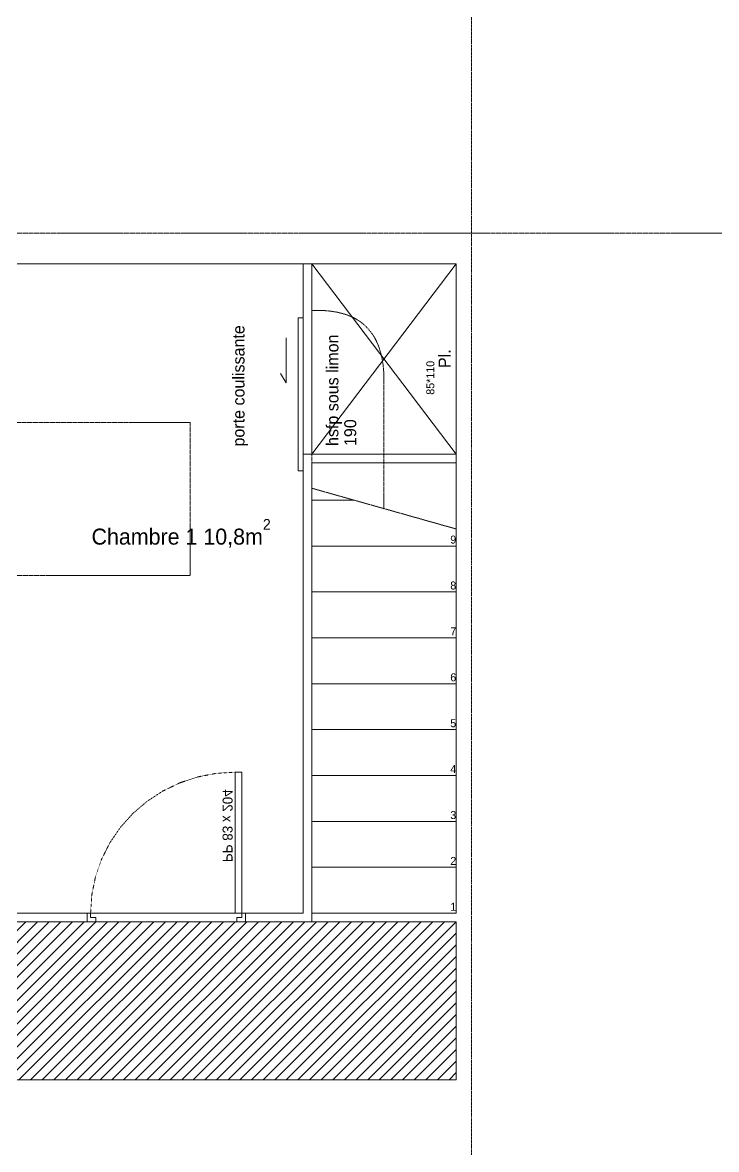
# Model space of a CAD drawing. Header units: millimetres. Extents: x -26249 to 60250, y -21218 to 23336.
# Drawn here: x 18767 to 19176, y -14337 to -13674 of the extents above; entities that cross this region are included whole.
import ezdxf

# ---------------------------------------------------------------- set-up
doc = ezdxf.new("R2010")
doc.units = ezdxf.units.MM
for name, pattern in [('Style de ligne -1', [0.41664, 0.20828, -0.20836]), ('Style de ligne -18', [0.164042, 0.054681, -0.109361]), ('Style de ligne -6', [1.04164, 0.625, -0.20828, 0.06943, -0.13893]), ('VW-01', [0.41656, 0.20828, -0.20828])]:
    doc.linetypes.add(name, pattern=pattern)
for name, color, linetype, lineweight in [('B Aménagement intérieur', 7, 'Continuous', 5), ('B Faux plafonds', 7, 'Continuous', 5), ('B Faux plafonds_Hatch', 7, 'Continuous', 5), ('B Général', 7, 'Continuous', 5), ('C ANNOTATIONS-cotation', 7, 'Continuous', 5), ('C ANNOTATIONS-prestations', 7, 'Continuous', 5), ('C ANNOTATIONS-texte', 7, 'Continuous', 5)]:
    doc.layers.add(name, color=color, linetype=linetype, lineweight=lineweight)
doc.layers.add('C ANNOTATIONS-axes horizontaux', color=1, linetype='Style de ligne -1', lineweight=13, true_color=0xff0000)
doc.layers.add('D SURFACES-shab', color=1, linetype='Continuous', lineweight=5, true_color=0xff0000)
doc.styles.add('Eurostile', font='')
doc.styles.get('Eurostile').set_extended_font_data('Eurostile')

# ---------------------------------------------------------------- blocks, each defined once
blk = doc.blocks.new('Lit 90.190')
at = {"layer": 'B Général', "color": 7, "linetype": 'VW-01', "lineweight": 5}
blk.add_line((45, 54.99), (-45, 20.35), dxfattribs=at)
at = {"layer": 'B Général', "linetype": 'VW-01', "flags": 128}
for points in [[(-45, 95), (45, 95), (45, -95), (-45, -95)], [(-45, 95), (45, 95), (45, 54.99), (-45, 54.99)]]:
    blk.add_lwpolyline(points, close=True, dxfattribs=at)
blk = doc.blocks.new('PP 80')
at = {"layer": 'B Général', "flags": 128}
blk.add_lwpolyline([(-43, 2.5), (-43, 85.5), (-39, 85.5), (-39, 2.5)], close=True, dxfattribs=at)
at = {"layer": 'B Général', "linetype": 'Style de ligne -18', "lineweight": 5, "flags": 128}
blk.add_lwpolyline([(46, 2.5), (45.27, 13.33), (43.1, 23.98), (39.53, 34.26), (34.61, 44), (28.44, 53.03), (21.1, 61.19), (12.74, 68.35), (3.5, 74.38), (-6.47, 79.18), (-17, 82.67), (-27.91, 84.79), (-39, 85.5)], dxfattribs=at)
at = {"layer": 'B Général', "color": 7, "linetype": 'Continuous', "lineweight": 5, "flags": 128}
for points in [[(-45, 2.5), (-43, 2.5), (-43, 0), (-40, 0), (-40, -2.5), (-45, -2.5)], [(48, 2.5), (46, 2.5), (46, 0), (43, 0), (43, -2.5), (48, -2.5), (48, -2.5), (48, -2.5), (48, 1.79), (48, 1.79)]]:
    blk.add_lwpolyline(points, close=True, dxfattribs=at)
at = {"layer": 'C ANNOTATIONS-prestations', "insert": (-37.5, 32.5), "char_height": 5.8825, "attachment_point": 1, "rotation": 90, "line_spacing_factor": 0.894142, "style": 'Eurostile'}
blk.add_mtext('PP 83 x 204', dxfattribs=at)
blk = doc.blocks.new('Groupe-22-1')
at = {"layer": 'B Général', "color": 7, "linetype": 'Continuous', "lineweight": 5}
for p, q in [((11431.45, 4771.39), (11346.45, 4883.39)), ((11431.45, 4883.39), (11346.45, 4771.39))]:
    blk.add_line(p, q, dxfattribs=at)
at = {"layer": 'B Général', "color": 7, "linetype": 'Continuous', "lineweight": 5, "flags": 128}
for points in [[(11341.45, 4883.39), (11346.45, 4883.39), (11346.45, 4771.39), (11341.45, 4771.39)], [(11338.44, 4851.59), (11341.44, 4851.59), (11341.44, 4761.59), (11338.44, 4761.59)]]:
    blk.add_lwpolyline(points, close=True, dxfattribs=at)
at = {"layer": 'B Général', "color": 7, "insert": (11421.06, 4822.04), "char_height": 7.059, "attachment_point": 1, "rotation": 90, "line_spacing_factor": 0.894142, "style": 'Eurostile'}
blk.add_mtext('Pl.', dxfattribs=at)
at = {"layer": 'C ANNOTATIONS-prestations', "insert": (11416.24, 4806.37), "char_height": 4.706, "attachment_point": 4, "rotation": 90, "line_spacing_factor": 0.894142, "style": 'Eurostile'}
blk.add_mtext('85*110', dxfattribs=at)
blk = doc.blocks.new('Groupe-23-1')
at = {"layer": 'B Aménagement intérieur', "linetype": 'VW-01', "flags": 128}
blk.add_lwpolyline([(11431.45, 4883.39), (11431.45, 4727.39), (11346.45, 4751.39), (11346.45, 4883.39)], close=True, dxfattribs=at)
at = {"layer": 'B Général', "color": 7, "linetype": 'Continuous', "lineweight": 5}
for p, q in [((11346.45, 4501.39), (11346.45, 4751.22)), ((11346.45, 4744.39), (11371.24, 4744.39)), ((11346.45, 4717.39), (11431.45, 4717.39)), ((11346.45, 4690.39), (11431.45, 4690.39)), ((11346.45, 4663.39), (11431.45, 4663.39)), ((11346.45, 4636.39), (11431.45, 4636.39)), ((11346.45, 4609.39), (11431.45, 4609.39)), ((11346.45, 4582.39), (11431.45, 4582.39)), ((11346.45, 4555.39), (11431.45, 4555.39)), ((11346.45, 4528.39), (11431.45, 4528.39))]:
    blk.add_line(p, q, dxfattribs=at)
at = {"layer": 'B Général', "color": 7, "linetype": 'Continuous', "lineweight": 5, "flags": 128}
blk.add_lwpolyline([(11431.45, 4727.22), (11431.45, 4501.39), (11346.45, 4501.39)], dxfattribs=at)
at = {"layer": 'C ANNOTATIONS-prestations', "linetype": 'VW-01'}
blk.add_open_spline([(11388.95, 4739.39), (11388.95, 4776.39), (11388.95, 4813.39), (11389.64, 4857.71), (11346.45, 4855.89)], degree=2, knots=[0, 0, 0, 1, 1, 2, 2, 2], dxfattribs=at)
at = {"layer": 'C ANNOTATIONS-prestations', "char_height": 4.71, "attachment_point": 3, "line_spacing_factor": 0.894142, "style": 'Eurostile'}
for s, insert, width in [('9', (11431.45, 4723.51), 22.9178), ('8', (11431.45, 4696.51), 22.9178), ('7', (11431.45, 4669.51), 22.9178), ('6', (11431.45, 4642.51), 22.9178), ('5', (11431.45, 4615.51), 22.4178), ('4', (11431.45, 4588.51), 8.8349), ('3', (11431.45, 4561.51), 8.8349), ('2', (11431.45, 4534.51), 8.8349), ('1', (11431.45, 4507.51), 8.8349)]:
    blk.add_mtext(s, dxfattribs=dict(at, insert=insert, width=width))
blk = doc.blocks.new('Groupe-24-1')
at = {"layer": 'B Faux plafonds_Hatch', "linetype": 'Continuous', "lineweight": 5, "true_color": 0xaaaaaa}
h = blk.add_hatch(dxfattribs=at)
h.set_pattern_fill('F_P__SOFFITE', color=253, style=0, pattern_type=2)
h.set_pattern_definition([(45, (0, 0.2205), (-3.5277778, 3.3072917), [])])
h.paths.add_polyline_path([(10869.61, 4403.39), (10869.61, 4583.39), (10970.98, 4583.39), (10970.98, 4496.39), (11431.45, 4496.39), (11431.45, 4403.39)])
at = {"layer": 'B Aménagement intérieur', "color": 7, "linetype": 'Continuous', "lineweight": 13}
for p, q in [((11341.45, 4771.39), (11341.45, 4501.39)), ((11341.45, 4771.39), (11431.45, 4771.39)), ((11346.45, 4766.39), (11346.45, 4496.39)), ((11346.45, 4766.39), (11431.45, 4766.39))]:
    blk.add_line(p, q, dxfattribs=at)
at = {"layer": 'B Aménagement intérieur', "color": 7, "linetype": 'Continuous', "lineweight": 5}
for p, q in [((11341.45, 4771.39), (11341.45, 4519.39)), ((11341.45, 4771.39), (11431.45, 4771.39)), ((11346.45, 4766.39), (11346.45, 4496.39)), ((11346.45, 4766.39), (11431.45, 4766.39)), ((11341.45, 4514.39), (11341.45, 4501.39))]:
    blk.add_line(p, q, dxfattribs=at)
at = {"layer": 'B Faux plafonds', "color": 7, "linetype": 'VW-01', "lineweight": 5, "flags": 128}
blk.add_lwpolyline([(10869.61, 4403.39), (10869.61, 4583.39), (10970.98, 4583.39), (10970.98, 4496.39), (11431.45, 4496.39), (11431.45, 4403.39)], close=True, dxfattribs=at)
at = {"layer": 'B Général', "color": 7, "linetype": 'Continuous', "lineweight": 13}
for p, q in [((11214.44, 4501.39), (11079.94, 4501.39)), ((11341.45, 4501.39), (11307.44, 4501.39)), ((11214.44, 4496.39), (11079.94, 4496.39)), ((11346.45, 4496.39), (11307.44, 4496.39))]:
    blk.add_line(p, q, dxfattribs=at)
at = {"layer": 'B Général', "color": 7, "linetype": 'Continuous', "lineweight": 5}
for p, q in [((11214.44, 4501.39), (11084.94, 4501.39)), ((11214.44, 4501.39), (11214.44, 4496.39)), ((11307.44, 4501.39), (11307.44, 4496.39)), ((11341.45, 4501.39), (11307.44, 4501.39)), ((11214.44, 4496.39), (11079.94, 4496.39)), ((11346.45, 4496.39), (11307.44, 4496.39))]:
    blk.add_line(p, q, dxfattribs=at)
at = {"layer": 'C ANNOTATIONS-cotation', "color": 7, "linetype": 'Continuous', "lineweight": 5, "flags": 128}
blk.add_lwpolyline([(11331.44, 4839.89), (11331.44, 4813.29), (11328.21, 4818.89)], dxfattribs=at)
at = {"layer": 'D SURFACES-shab', "flags": 128}
for points in [[(11084.94, 4883.39), (11084.94, 4501.39), (11341.45, 4501.39), (11341.45, 4771.39), (11431.45, 4771.39), (11431.45, 4883.39)], [(10975.98, 4496.39), (11431.45, 4496.39), (11431.45, 4403.39), (10975.98, 4403.39)]]:
    blk.add_lwpolyline(points, close=True, dxfattribs=at)
at = {"layer": 'B Aménagement intérieur', "color": 7, "xscale": -1}
blk.add_blockref('PP 80', (11262.44, 4498.89), dxfattribs=at)
at = {"layer": 'B Général', "color": 7}
for name in ['Groupe-22-1', 'Groupe-23-1']:
    blk.add_blockref(name, (0, 0), dxfattribs=at)
at = {"layer": 'B Général', "color": 7, "rotation": 90}
blk.add_blockref('Lit 90.190', (11179.94, 4745), dxfattribs=at)
at = {"layer": 'C ANNOTATIONS-prestations', "char_height": 7.059, "attachment_point": 7, "rotation": 90, "line_spacing_factor": 0.894142, "style": 'Eurostile'}
for s, insert, width in [('porte coulissante', (11309.07, 4775.89), 87), ('hsfp sous limon 190', (11372.78, 4776.2), 71.7901)]:
    blk.add_mtext(s, dxfattribs=dict(at, insert=insert, width=width))
at = {"layer": 'C ANNOTATIONS-texte', "color": 7, "insert": (11217, 4733.26), "char_height": 9.412, "attachment_point": 1, "line_spacing_factor": 0.894142, "style": 'Eurostile'}
blk.add_mtext('Chambre 1 10,8m{\\H0.6667x;\\S2^ ;}', dxfattribs=at)

msp = doc.modelspace()

# ---------------------------------------------------------------- linework, layer by layer
at = {"layer": 'B Général', "color": 1, "linetype": 'Style de ligne -6', "lineweight": 13, "true_color": 0xff0000}
msp.add_line((19031.506, -15413.63), (19031.506, -12878.63), dxfattribs=at)
at = {"layer": 'C ANNOTATIONS-axes horizontaux', "color": 5, "true_color": 0x0000ff}
msp.add_line((19961.873, -13797.63), (10551.873, -13797.63), dxfattribs=at)

# ---------------------------------------------------------------- block references
at = {"layer": 'B Aménagement intérieur', "color": 7}
msp.add_blockref('Groupe-24-1', (7591.061, -18699.019), dxfattribs=at)

doc.saveas('drawing.dxf')
